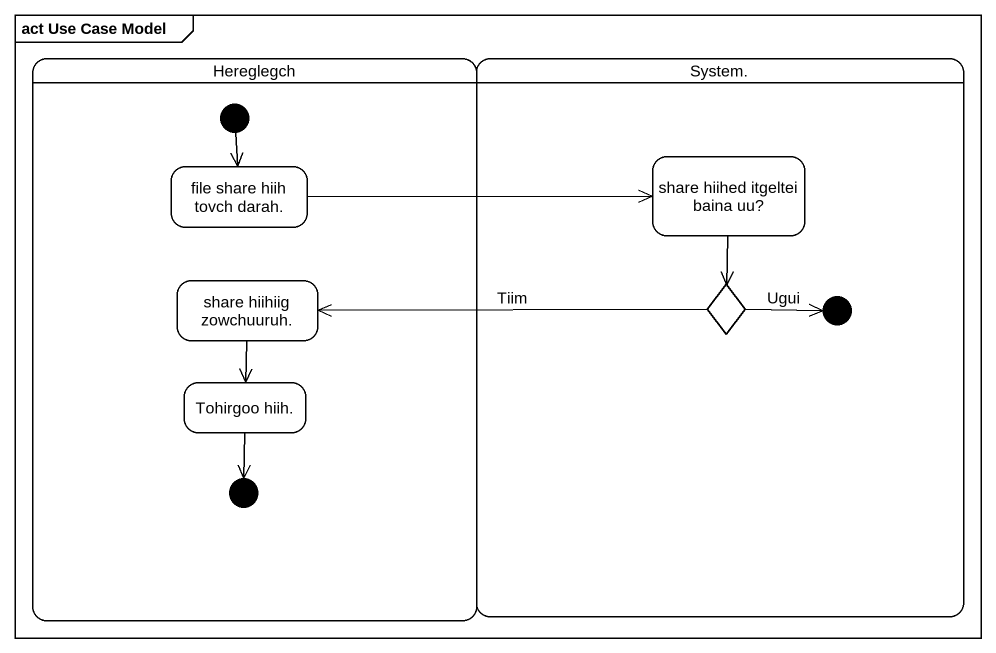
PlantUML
@startuml
mainframe act Use Case Model
hide empty description
state Hereglegch {
  state initial1 <<start>>
  state "file share hiih tovch darah." as file_share_hiih_tovch_darah
  state "share hiihiig zowchuuruh." as share_hiihiig_zowchuuruh
  state "Tohirgoo hiih." as Tohirgoo_hiih
  state initial3 <<start>>
}
state "System." as System {
  state "share hiihed itgeltei baina uu?" as share_hiihed_itgeltei_baina
  state choice1 <<choice>>
  state initial2 <<start>>
}
initial1 --> file_share_hiih_tovch_darah
file_share_hiih_tovch_darah -right-> share_hiihed_itgeltei_baina
share_hiihed_itgeltei_baina --> choice1
share_hiihiig_zowchuuruh --> Tohirgoo_hiih
choice1 -left-> share_hiihiig_zowchuuruh : Tiim
choice1 -right-> initial2 : Ugui
Tohirgoo_hiih --> initial3
@enduml
